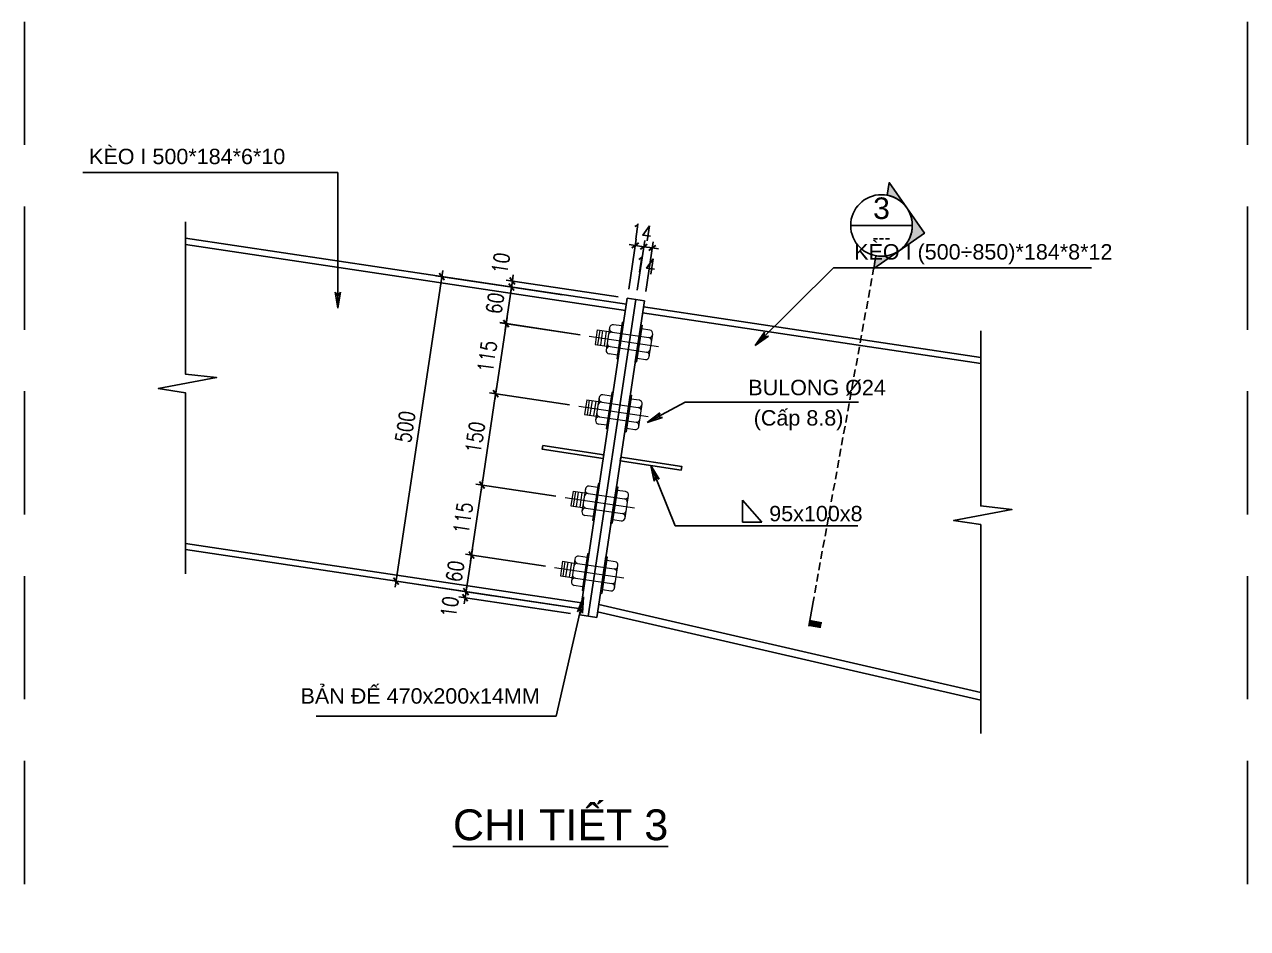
# Model space of a CAD drawing. Header units: inches. Extents: x 651127 to 1529722, y 768575 to 1021311.
# Drawn here: x 1121227 to 1141072, y 783253 to 797931 of the extents above; entities that cross this region are included whole.
import ezdxf
from ezdxf.enums import TextEntityAlignment as Align

# ---------------------------------------------------------------- set-up
doc = ezdxf.new("R2010")
doc.units = ezdxf.units.IN
doc.header["$LTSCALE"] = 1000
doc.header["$MEASUREMENT"] = 0
for name, pattern in [('CENTER2', [1.125, 0.75, -0.125, 0.125, -0.125]), ('HIDDEN', [0.375, 0.25, -0.125]), ('HIDDEN2', [0.1875, 0.125, -0.0625])]:
    doc.linetypes.add(name, pattern=pattern)
doc.layers.get('DEFPOINTS').update_dxf_attribs({"color": 8, "lineweight": 9})
for name, color, linetype in [('DWGshare.com_10', 7, 'Continuous'), ('DWGshare.com_11', 143, 'Continuous'), ('DWGshare.com_12', 51, 'Continuous'), ('DWGshare.com_16', 2, 'Continuous'), ('DWGshare.com_19', 136, 'Continuous'), ('DWGshare.com_2', 147, 'Continuous'), ('DWGshare.com_6', 40, 'Continuous')]:
    doc.layers.add(name, color=color, linetype=linetype)
doc.layers.add('DWGshare.com_20', color=115, linetype='Continuous', lineweight=20)
doc.styles.add('DWGshare.com_1', font='VHELVCN.TTF')
doc.styles.add('DWGshare.com_2', font='VHELVEB.TTF')
doc.styles.add('DWGshare.com_4', font='romans.shx', dxfattribs={"width": 0.8})
doc.styles.add('DWGshare.com_6', font='VHELVEN.TTF')
doc.dimstyles.new('DWGshare.com_4', dxfattribs={"dimscale": 100, "dimtxt": 2.5, "dimasz": 2, "dimexe": 1, "dimexo": 1.5, "dimgap": 1, "dimtad": 1, "dimdec": 0, "dimlfac": 0.5, "dimzin": 0, "dimdsep": 46, "dimtxsty": 'DWGshare.com_4', "dimblk": 'DWGshare.com_6', "dimcen": 1.5, "dimdle": 1, "dimclrd": 256, "dimclre": 256, "dimclrt": 7, "dimadec": 0, "dimazin": 0, "dimtfac": 1, "dimtdec": 0, "dimtix": 1, "dimtmove": 2, "dimatfit": 3, "dimldrblk": 'DWGshare.com_6', "dimfxl": 1, "dimtolj": 1, "dimtzin": 0, "dimarcsym": 0})
doc.dimstyles.new('DWGshare.com_6', dxfattribs={"dimscale": 100, "dimtxt": 2.5, "dimasz": 1, "dimexe": 1, "dimexo": 1.5, "dimgap": 1, "dimtad": 1, "dimdec": 0, "dimlfac": 0.1, "dimzin": 0, "dimdsep": 46, "dimtxsty": 'DWGshare.com_4', "dimblk": 'DWGshare.com_1', "dimcen": 1.5, "dimdle": 1, "dimclrd": 256, "dimclre": 256, "dimclrt": 7, "dimadec": 0, "dimazin": 0, "dimtfac": 1, "dimtdec": 0, "dimtix": 1, "dimtmove": 2, "dimatfit": 3, "dimfxl": 1, "dimtolj": 1, "dimtzin": 0, "dimarcsym": 0})

# ---------------------------------------------------------------- blocks, each defined once
blk = doc.blocks.new('DWGshare.com_1')
at = {"color": 0, "linetype": 'ByBlock', "const_width": 0.3}
blk.add_lwpolyline([(-0.5, -0.5), (0.5, 0.5)], dxfattribs=at)
blk = doc.blocks.new('*D1109')
at = {"layer": 'DEFPOINTS', "color": 0, "transparency": 16777216}
for p in [(1129128.231307874, 793667.8904903651), (1130107.796030214, 793520.9557820163), (1131008.390451843, 793486.9853608533)]:
    blk.add_point(p, dxfattribs=at)
at = {"layer": 'DWGshare.com_19', "lineweight": -2, "transparency": 16777216}
for p, q in [((1129143.065353167, 793766.7841256505), (1129157.89939846, 793865.6777609374)), ((1129959.455577283, 793543.2068499555), (1129029.337672587, 793682.7245356579)), ((1130860.049998912, 793509.2364287925), (1129044.17171788, 793781.6181709433)), ((1129128.231307874, 793667.8904903651), (1129113.397262581, 793568.9968550783)), ((1129143.065353167, 793766.7841256505), (1129128.231307874, 793667.8904903651))]:
    blk.add_line(p, q, dxfattribs=at)
at = {"layer": 'DWGshare.com_19', "lineweight": -2, "transparency": 16777216, "xscale": 100, "yscale": 100, "zscale": 100}
for p, rotation in [((1129143.065353167, 793766.7841256505), 261.4692343901762), ((1129128.231307874, 793667.8904903651), 81.46923439017611)]:
    blk.add_blockref('DWGshare.com_1', p, dxfattribs=dict(at, rotation=rotation))
at = {"layer": 'DWGshare.com_19', "color": 7, "transparency": 16777216, "insert": (1128956.078678912, 794054.9640937495), "char_height": 250, "attachment_point": 5, "rotation": 81.46923439017611, "style": 'DWGshare.com_4'}
blk.add_mtext('\\A1;10', dxfattribs=at)
blk = doc.blocks.new('*D1110')
at = {"layer": 'DEFPOINTS', "color": 0, "transparency": 16777216}
for p in [(1130107.796030214, 793520.9557820163), (1129039.227036116, 793074.5286786446), (1130391.15960183, 792871.7387937905)]:
    blk.add_point(p, dxfattribs=at)
at = {"layer": 'DWGshare.com_19', "lineweight": -2, "transparency": 16777216}
for p, q in [((1129143.065353165, 793766.7841256522), (1129024.392990823, 792975.6350433577)), ((1129959.455577283, 793543.2068499555), (1129029.337672586, 793682.7245356581)), ((1130242.8191489, 792893.9898617297), (1128940.333400829, 793089.3627239374))]:
    blk.add_line(p, q, dxfattribs=at)
at = {"layer": 'DWGshare.com_19', "lineweight": -2, "transparency": 16777216, "xscale": 100, "yscale": 100, "zscale": 100}
for p, rotation in [((1129128.231307873, 793667.8904903653), 81.46923439017614), ((1129039.227036116, 793074.5286786446), 261.4692343901762)]:
    blk.add_blockref('DWGshare.com_1', p, dxfattribs=dict(at, rotation=rotation))
at = {"layer": 'DWGshare.com_19', "color": 7, "transparency": 16777216, "insert": (1128861.218492599, 793404.5861864138), "char_height": 250, "attachment_point": 5, "rotation": 81.46923439017611, "style": 'DWGshare.com_4'}
blk.add_mtext('\\A1;60', dxfattribs=at)
blk = doc.blocks.new('*D1111')
at = {"layer": 'DEFPOINTS', "color": 0, "transparency": 16777216}
for p in [(1130391.15960183, 792871.7387937905), (1128873.227191764, 791936.5631213685), (1130220.568080961, 791734.461987992)]:
    blk.add_point(p, dxfattribs=at)
at = {"layer": 'DWGshare.com_19', "lineweight": -2, "transparency": 16777216}
for p, q in [((1129058.652757924, 793172.7335624542), (1128858.393146471, 791837.6694860817)), ((1130242.8191489, 792893.9898617297), (1128944.925077345, 793088.6739724601)), ((1130072.22762803, 791756.7130559313), (1128774.333556477, 791951.3971666613))]:
    blk.add_line(p, q, dxfattribs=at)
at = {"layer": 'DWGshare.com_19', "lineweight": -2, "transparency": 16777216, "xscale": 100, "yscale": 100, "zscale": 100}
for p, rotation in [((1129043.818712631, 793073.8399271673), 81.46923439017614), ((1128873.227191764, 791936.5631213685), 261.4692343901762)]:
    blk.add_blockref('DWGshare.com_1', p, dxfattribs=dict(at, rotation=rotation))
at = {"layer": 'DWGshare.com_19', "color": 7, "transparency": 16777216, "insert": (1128736.012272802, 792538.5781261767), "char_height": 250, "attachment_point": 5, "rotation": 81.46923439017611, "style": 'DWGshare.com_4'}
blk.add_mtext('\\A1;115', dxfattribs=at)
blk = doc.blocks.new('*D1112')
at = {"layer": 'DEFPOINTS', "color": 0, "transparency": 16777216}
for p in [(1130220.568080961, 791734.461987992), (1128650.71651237, 790453.1585920657), (1129998.057401565, 790251.0574586894)]:
    blk.add_point(p, dxfattribs=at)
at = {"layer": 'DWGshare.com_19', "lineweight": -2, "transparency": 16777216}
for p, q in [((1128888.061237055, 792035.4567566556), (1128635.882467077, 790354.2649567788)), ((1130072.22762803, 791756.7130559313), (1128774.333556475, 791951.3971666616)), ((1129849.716948635, 790273.3085266287), (1128551.822877083, 790467.9926373585))]:
    blk.add_line(p, q, dxfattribs=at)
at = {"layer": 'DWGshare.com_19', "lineweight": -2, "transparency": 16777216, "xscale": 100, "yscale": 100, "zscale": 100}
for p, rotation in [((1128873.227191762, 791936.5631213688), 81.46923439017614), ((1128650.71651237, 790453.1585920657), 261.4692343901762)]:
    blk.add_blockref('DWGshare.com_1', p, dxfattribs=dict(at, rotation=rotation))
at = {"layer": 'DWGshare.com_19', "color": 7, "transparency": 16777216, "insert": (1128539.461172671, 791228.237458626), "char_height": 250, "attachment_point": 5, "rotation": 81.46923439017611, "style": 'DWGshare.com_4'}
blk.add_mtext('\\A1;150', dxfattribs=at)
blk = doc.blocks.new('*D1113')
at = {"layer": 'DEFPOINTS', "color": 0, "transparency": 16777216}
for p in [(1129998.057401565, 790251.0574586894), (1128480.124991499, 789315.881786267), (1129827.465880695, 789113.7806528908)]:
    blk.add_point(p, dxfattribs=at)
at = {"layer": 'DWGshare.com_19', "lineweight": -2, "transparency": 16777216}
for p, q in [((1128665.550557659, 790552.0522273532), (1128465.290946206, 789216.9881509803)), ((1129849.716948635, 790273.3085266287), (1128551.82287708, 790467.9926373591)), ((1129679.125427764, 789136.03172083), (1128381.231356212, 789330.7158315598))]:
    blk.add_line(p, q, dxfattribs=at)
at = {"layer": 'DWGshare.com_19', "lineweight": -2, "transparency": 16777216, "xscale": 100, "yscale": 100, "zscale": 100}
for p, rotation in [((1128650.716512366, 790453.1585920663), 81.46923439017614), ((1128480.124991499, 789315.881786267), 261.4692343901762)]:
    blk.add_blockref('DWGshare.com_1', p, dxfattribs=dict(at, rotation=rotation))
at = {"layer": 'DWGshare.com_19', "color": 7, "transparency": 16777216, "insert": (1128342.910072537, 789917.8967910756), "char_height": 250, "attachment_point": 5, "rotation": 81.46923439017611, "style": 'DWGshare.com_4'}
blk.add_mtext('\\A1;115', dxfattribs=at)
blk = doc.blocks.new('*D1114')
at = {"layer": 'DEFPOINTS', "color": 0, "transparency": 16777216}
for p in [(1129827.465880695, 789113.7806528908), (1128391.120719741, 788722.5199745437), (1130251.854141898, 788443.4099612241)]:
    blk.add_point(p, dxfattribs=at)
at = {"layer": 'DWGshare.com_19', "lineweight": -2, "transparency": 16777216}
for p, q in [((1128494.959036791, 789414.7754215542), (1128376.286674448, 788623.6263392568)), ((1129679.125427764, 789136.03172083), (1128381.231356211, 789330.7158315601)), ((1130103.513688968, 788465.6610291633), (1128292.227084454, 788737.3540198365))]:
    blk.add_line(p, q, dxfattribs=at)
at = {"layer": 'DWGshare.com_19', "lineweight": -2, "transparency": 16777216, "xscale": 100, "yscale": 100, "zscale": 100}
for p, rotation in [((1128480.124991498, 789315.8817862673), 81.46923439017614), ((1128391.120719741, 788722.5199745437), 261.4692343901762)]:
    blk.add_blockref('DWGshare.com_1', p, dxfattribs=dict(at, rotation=rotation))
at = {"layer": 'DWGshare.com_19', "color": 7, "transparency": 16777216, "insert": (1128213.112176224, 789052.5774823142), "char_height": 250, "attachment_point": 5, "rotation": 81.46923439017611, "style": 'DWGshare.com_4'}
blk.add_mtext('\\A1;60', dxfattribs=at)
blk = doc.blocks.new('*D1115')
at = {"layer": 'DEFPOINTS', "color": 0, "transparency": 16777216}
for p in [(1128376.286674448, 788623.6263392577), (1130237.020096605, 788344.516325938), (1130251.854141898, 788443.4099612241)]:
    blk.add_point(p, dxfattribs=at)
at = {"layer": 'DWGshare.com_19', "lineweight": -2, "transparency": 16777216}
for p, q in [((1130103.513688968, 788465.6610291633), (1128292.227084454, 788737.3540198365)), ((1128391.120719741, 788722.5199745437), (1128376.286674448, 788623.6263392577)), ((1128391.120719741, 788722.5199745437), (1128405.954765033, 788821.4136098304)), ((1130088.679643675, 788366.7673938773), (1128277.393039161, 788638.4603845505)), ((1128376.286674448, 788623.6263392577), (1128361.452629155, 788524.7327039707))]:
    blk.add_line(p, q, dxfattribs=at)
at = {"layer": 'DWGshare.com_19', "lineweight": -2, "transparency": 16777216, "xscale": 100, "yscale": 100, "zscale": 100}
for p, rotation in [((1128376.286674448, 788623.6263392577), 81.46923439017611), ((1128391.120719741, 788722.5199745437), 261.4692343901762)]:
    blk.add_blockref('DWGshare.com_1', p, dxfattribs=dict(at, rotation=rotation))
at = {"layer": 'DWGshare.com_19', "color": 7, "transparency": 16777216, "insert": (1128123.970888646, 788476.2788970541), "char_height": 250, "attachment_point": 5, "rotation": 81.46923439017611, "style": 'DWGshare.com_4'}
blk.add_mtext('\\A1;10', dxfattribs=at)
blk = doc.blocks.new('*D1099')
at = {"layer": 'DEFPOINTS', "color": 0, "transparency": 16777216}
for p in [(1129719.045939171, 793579.2682956727), (1127256.848923992, 788892.660743906), (1128977.343674519, 788634.5865313307)]:
    blk.add_point(p, dxfattribs=at)
at = {"layer": 'DWGshare.com_19', "lineweight": -2, "transparency": 16777216}
for p, q in [((1128013.385233925, 793936.2361435365), (1127242.014878699, 788793.7671086192)), ((1129570.70548624, 793601.5193636119), (1127899.657553345, 793852.1765535425)), ((1128829.003221589, 788656.8375992699), (1127157.955288705, 788907.4947891989))]:
    blk.add_line(p, q, dxfattribs=at)
at = {"layer": 'DWGshare.com_19', "lineweight": -2, "transparency": 16777216, "xscale": 100, "yscale": 100, "zscale": 100}
for p, rotation in [((1127998.551188632, 793837.3425082497), 81.46923439017614), ((1127256.848923992, 788892.660743906), 261.4692343901762)]:
    blk.add_blockref('DWGshare.com_1', p, dxfattribs=dict(at, rotation=rotation))
at = {"layer": 'DWGshare.com_19', "color": 7, "transparency": 16777216, "insert": (1127405.189376917, 791398.3782279867), "char_height": 250, "attachment_point": 5, "rotation": 81.46923439017611, "style": 'DWGshare.com_4'}
blk.add_mtext('\\A1;500', dxfattribs=at)
blk = doc.blocks.new('*D1100')
at = {"layer": 'DEFPOINTS', "color": 0, "transparency": 16777216}
for p in [(1131275.330154245, 794322.8084508155), (1131008.390451842, 793486.9853608533), (1131146.841541244, 793466.2176974432)]:
    blk.add_point(p, dxfattribs=at)
at = {"layer": 'DWGshare.com_19', "lineweight": -2, "transparency": 16777216}
for p, q in [((1131030.641519781, 793635.3258137837), (1131151.713110136, 794442.4697495119)), ((1131169.092609183, 793614.5581503736), (1131290.164199538, 794421.7020861025)), ((1131136.879064844, 794343.576114225), (1131037.985429557, 794358.4101595175)), ((1131136.879064844, 794343.576114225), (1131275.330154245, 794322.8084508155)), ((1131275.330154245, 794322.8084508155), (1131374.223789532, 794307.9744055229))]:
    blk.add_line(p, q, dxfattribs=at)
at = {"layer": 'DWGshare.com_19', "lineweight": -2, "transparency": 16777216, "xscale": 100, "yscale": 100, "zscale": 100}
for p, rotation in [((1131136.879064844, 794343.576114225), 351.4692343903393), ((1131275.330154245, 794322.8084508155), 171.4692343903393)]:
    blk.add_blockref('DWGshare.com_1', p, dxfattribs=dict(at, rotation=rotation))
at = {"layer": 'DWGshare.com_19', "color": 7, "transparency": 16777216, "insert": (1131239.481211453, 794555.7029619158), "char_height": 250, "attachment_point": 5, "rotation": 351.4692343903393, "style": 'DWGshare.com_4'}
blk.add_mtext('\\A1;14', dxfattribs=at)
blk = doc.blocks.new('*D1101')
at = {"layer": 'DEFPOINTS', "color": 0, "transparency": 16777216}
for p in [(1131413.781243647, 794302.0407874045), (1131146.841541244, 793466.2176974432), (1131285.292630645, 793445.450034033)]:
    blk.add_point(p, dxfattribs=at)
at = {"layer": 'DWGshare.com_19', "lineweight": -2, "transparency": 16777216}
for p, q in [((1131169.092609183, 793614.5581503736), (1131290.164199538, 794421.702086101)), ((1131275.330154245, 794322.8084508141), (1131176.436518959, 794337.6424961066)), ((1131275.330154245, 794322.8084508141), (1131413.781243647, 794302.0407874045)), ((1131307.543698584, 793593.7904869633), (1131428.615288939, 794400.9344226915)), ((1131413.781243647, 794302.0407874045), (1131512.674878934, 794287.2067421121))]:
    blk.add_line(p, q, dxfattribs=at)
at = {"layer": 'DWGshare.com_19', "lineweight": -2, "transparency": 16777216, "xscale": 100, "yscale": 100, "zscale": 100}
for p, rotation in [((1131275.330154245, 794322.8084508141), 351.4692343903393), ((1131413.781243647, 794302.0407874045), 171.4692343903393)]:
    blk.add_blockref('DWGshare.com_1', p, dxfattribs=dict(at, rotation=rotation))
at = {"layer": 'DWGshare.com_19', "color": 7, "transparency": 16777216, "insert": (1131300.614153074, 794019.480979938), "char_height": 250, "attachment_point": 5, "rotation": 351.4692343903393, "style": 'DWGshare.com_4'}
blk.add_mtext('\\A1;14', dxfattribs=at)
blk = doc.blocks.new('DWGshare.com_6')
at = {"linetype": 'CENTER2'}
blk.add_hatch(color=256, dxfattribs=at).paths.add_polyline_path([(-1.295604940637289, 0.2159341567722531), (-1, -3.771586785769447e-13), (-1.295604940636535, -0.2159341567733842), (0, 0)])
blk.add_line((0, 0), (-1, 1.224606353822377e-16), dxfattribs=at)
blk.add_lwpolyline([(-1.295604940637289, 0.215934156772253), (0, 0), (-1.295604940636535, -0.2159341567733842), (-1, -3.770706653119224e-13), (-1.295604940637289, 0.215934156772253)], dxfattribs=at)
blk = doc.blocks.new('*U1078')
h = blk.add_hatch(color=256)
edge = h.paths.add_edge_path()
edge.add_line((182766.34188947, 206223.0882563538), (182729.3187913699, 206019.3175297503))
edge.add_line((182729.3187913699, 206019.3175297503), (183551.4403334085, 206588.6295444806))
edge.add_line((183551.4403334085, 206588.6295444806), (182982.1283186782, 207410.751086519))
edge.add_line((182982.1283186782, 207410.751086519), (182945.1052205781, 207206.9803599155))
edge.add_arc((182855.7235550241, 206715.0343081346), 499.9999999999986, -100.29773562817309, 79.70226437182691, ccw=False)
blk.add_hatch(color=256).paths.add_polyline_path([(181871.0412239624, 200176.6622449039), (181887.034945192, 200264.6897834766), (181690.2565244797, 200300.4424496982), (181674.26280325, 200212.4149111255)])
for p, q in [((182355.723555024, 206715.0343081346), (183355.723555024, 206715.0343081346)), ((181674.26280325, 200212.4149111255), (181745.7681356932, 200605.9717525502)), ((181887.034945192, 200264.6897834766), (181690.2565244797, 200300.4424496982))]:
    blk.add_line(p, q)
at = {"color": 143, "linetype": 'HIDDEN2'}
blk.add_line((182766.34188947, 206223.0882563538), (181745.7681356932, 200605.9717525502), dxfattribs=at)
blk.add_lwpolyline([(182766.34188947, 206223.0882563538), (182729.3187913699, 206019.3175297503), (183551.4403334085, 206588.6295444806), (182982.1283186782, 207410.751086519), (182945.1052205781, 207206.9803599155, -0.9999999999999994)], format="xyb", close=True)
blk.add_circle((182855.723555024, 206715.0343081346), 500)
at = {"style": 'DWGshare.com_2', "flags": 8}
blk.add_attdef('A', text='', height=350, dxfattribs=at).set_placement((182855.723555024, 206715.0343081346), align=Align.BOTTOM_CENTER)
at = {"style": 'DWGshare.com_1', "flags": 8}
blk.add_attdef('S-111', text='', height=250, dxfattribs=at).set_placement((182855.723555024, 206652.5343081346), align=Align.TOP_CENTER)

msp = doc.modelspace()

# ---------------------------------------------------------------- linework, layer by layer
at = {"layer": 'DWGshare.com_11', "linetype": 'HIDDEN', "ltscale": 8}
for p, q in [((1121226.725199561, 827974.8424645903), (1121226.725199561, 769074.8424645903)), ((1141072.199436621, 827974.8424645903), (1141072.199436621, 769074.8424645903))]:
    msp.add_line(p, q, dxfattribs=at)
at = {"layer": 'DWGshare.com_12', "ltscale": 0.9}
for p, q in [((1130993.55640655, 793388.0917255658), (1123839.628268015, 794461.1809463461)), ((1130978.722361256, 793289.1980902791), (1123839.628268015, 794360.0622042653)), ((1131008.390451842, 793486.9853608531), (1130237.020096605, 788344.516325938)), ((1131146.841541244, 793466.2176974431), (1130375.471186007, 788323.7486625277)), ((1131285.292630645, 793445.4500340328), (1130513.922275408, 788302.9809991175)), ((1131285.292630645, 793445.4500340329), (1131008.390451842, 793486.9853608533)), ((1136744.480163964, 792424.3344198733), (1131255.62454006, 793247.662763459)), ((1136744.480163964, 792525.4531619542), (1131270.458585353, 793346.556398746)), ((1130266.688187191, 788542.3035965108), (1123839.628268015, 789506.3625843871)), ((1130251.854141899, 788443.4099612238), (1123839.628268015, 789405.2438423064)), ((1136744.480163964, 787085.3129467459), (1130545.241861953, 788511.7782427536)), ((1130513.922275408, 788302.9809991175), (1130237.020096605, 788344.516325938)), ((1136744.480163964, 786962.1770684435), (1130527.387724641, 788392.7506606681))]:
    msp.add_line(p, q, dxfattribs=at)
for points in [[(1130627.155487812, 790945.4189339826), (1129638.219134944, 791093.7593869128), (1129629.318707769, 791034.4232057406), (1130618.255060637, 790886.0827528102)], [(1130904.057666615, 790903.883607162), (1131892.994019484, 790755.5431542316), (1131884.093592308, 790696.2069730597), (1130895.15723944, 790844.5474259896)]]:
    msp.add_lwpolyline(points, close=True, dxfattribs=at)
at = {"layer": 'DWGshare.com_16', "color": 2, "linetype": 'Continuous'}
for p, q in [((1132878.235815181, 790205.9463912583), (1132878.235815181, 789848.5039310277)), ((1133193.892391437, 789848.5039310277), (1132878.235815181, 790205.9463912583)), ((1132878.235815181, 789848.5039310277), (1133193.892391437, 789848.5039310277))]:
    msp.add_line(p, q, dxfattribs=at)
at = {"layer": 'DWGshare.com_19'}
for points in [[(1123839.628268015, 794725.8084488084), (1123839.628268015, 792255.7251906683), (1124344.318797068, 792196.9261785537), (1123398.025678302, 792018.7773065482), (1123839.628268015, 791952.5068685374), (1123839.628268015, 789009.2471552702)], [(1136744.480163964, 792954.545933197), (1136744.480163964, 790114.5013429319), (1137249.170693018, 790055.7023308174), (1136302.877574251, 789877.5534588118), (1136744.480163964, 789811.283020801), (1136744.480163964, 786419.6401095137)]]:
    msp.add_lwpolyline(points, dxfattribs=at)
at = {"layer": 'DWGshare.com_20'}
for p, q in [((1130918.577050341, 793035.3111575114), (1130782.643253474, 793055.7012270392)), ((1130927.599908155, 793095.463542943), (1130838.350775123, 792500.4693227041)), ((1130859.927568276, 792497.2328037306), (1130949.17670131, 793092.2270239716)), ((1130949.17670131, 793092.2270239716), (1130927.599908155, 793095.463542943)), ((1131136.829747078, 792455.6974769117), (1131226.078880114, 793050.691697152)), ((1131247.655673266, 793047.4551781792), (1131158.406540234, 792452.4609579387)), ((1131226.078880114, 793050.691697152), (1131247.655673266, 793047.4551781792)), ((1130391.15960183, 792871.7387937905), (1131516.019562301, 792703.0097997243)), ((1130521.024636488, 792973.6015290915), (1130485.422927787, 792736.2568044023)), ((1130521.024636488, 792973.6015290915), (1130710.900416239, 792945.1201621295)), ((1130560.654242709, 792967.6570881602), (1130525.052534004, 792730.3123634724)), ((1130606.466560559, 792960.7852404808), (1130570.864851857, 792723.4405157956)), ((1130665.927870336, 792951.8660440164), (1130630.326161632, 792714.5213193268)), ((1130720.609973157, 793009.8505415915), (1130665.589150618, 792643.0450579828)), ((1130764.842399122, 792937.0288646967), (1131356.765757969, 792848.2403608715)), ((1131374.566612319, 792966.9127232147), (1131238.63281545, 792987.3027927465)), ((1131365.396475231, 792538.0739592923), (1131420.417297771, 792904.8794429005)), ((1130485.422927787, 792736.2568044023), (1130675.298707537, 792707.7754374406)), ((1130729.240690421, 792699.684140009), (1131321.164049265, 792610.8956361843)), ((1130847.373632935, 792560.6217081376), (1130711.43983607, 792581.0117776637)), ((1130859.927568276, 792497.2328037306), (1130838.350775123, 792500.4693227041)), ((1131136.829747078, 792455.6974769117), (1131158.406540234, 792452.4609579387)), ((1131167.429398047, 792512.6133433707), (1131303.363194914, 792492.2232738418)), ((1130350.433115618, 791836.324723293), (1130314.831406916, 791598.9799986038)), ((1130350.433115618, 791836.324723293), (1130540.308895369, 791807.843356331)), ((1130550.018452287, 791872.573735793), (1130494.997629747, 791505.7682521843)), ((1130747.985529471, 791898.0343517129), (1130612.051732604, 791918.4244212407)), ((1130757.008387286, 791958.1867371445), (1130667.759254253, 791363.1925169056)), ((1130689.336047406, 791359.9559979321), (1130778.585180441, 791954.9502181731)), ((1130778.585180441, 791954.9502181731), (1130757.008387286, 791958.1867371445)), ((1130966.238226208, 791318.4206711132), (1131055.487359244, 791913.4148913539)), ((1131077.064152396, 791910.1783723807), (1130987.815019364, 791315.1841521402)), ((1131055.487359244, 791913.4148913539), (1131077.064152396, 791910.1783723807)), ((1131203.975091449, 791829.6359174162), (1131068.04129458, 791850.0259869479)), ((1130220.56808096, 791734.4619879919), (1131345.428041431, 791565.7329939258)), ((1130390.06272184, 791830.3802823616), (1130354.461013134, 791593.0355576739)), ((1130435.875039689, 791823.5084346823), (1130400.273330987, 791586.1637099971)), ((1130495.336349466, 791814.5892382179), (1130459.734640762, 791577.2445135283)), ((1130594.250878252, 791799.7520588982), (1131186.174237099, 791710.963555073)), ((1131194.804954361, 791400.7971534937), (1131249.825776901, 791767.6026371022)), ((1130314.831406916, 791598.9799986038), (1130504.707186667, 791570.4986316421)), ((1130676.782112066, 791423.3449023393), (1130540.8483152, 791443.7349718652)), ((1130558.649169551, 791562.4073342105), (1131150.572528396, 791473.6188303857)), ((1130689.336047406, 791359.9559979321), (1130667.759254253, 791363.1925169056)), ((1130966.238226208, 791318.4206711132), (1130987.815019364, 791315.1841521402)), ((1130996.837877177, 791375.3365375722), (1131132.771674044, 791354.9464680433)), ((1130534.49770789, 790474.7822078423), (1130445.248574858, 789879.7879876035)), ((1130466.825368011, 789876.5514686297), (1130556.074501045, 790471.5456888705)), ((1130556.074501045, 790471.5456888705), (1130534.49770789, 790474.7822078423)), ((1129998.057401565, 790251.0574586893), (1131122.917362036, 790082.3284646232)), ((1130127.922436223, 790352.9201939903), (1130092.320727522, 790115.5754693012)), ((1130127.922436223, 790352.9201939903), (1130317.798215974, 790324.4388270286)), ((1130167.552042444, 790346.9757530595), (1130131.950333739, 790109.6310283713)), ((1130213.364360294, 790340.1039053797), (1130177.762651592, 790102.7591806947)), ((1130272.825670071, 790331.1847089155), (1130237.223961367, 790093.8399842259)), ((1130327.507772892, 790389.1692064904), (1130272.486950352, 790022.3637228817)), ((1130371.740198857, 790316.3475295961), (1130963.663557704, 790227.5590257709)), ((1130525.474850076, 790414.6298224103), (1130389.541053208, 790435.0198919385)), ((1130743.727546813, 789835.016141811), (1130832.976679848, 790430.0103620513)), ((1130854.553473, 790426.7738430781), (1130765.304339969, 789831.7796228378)), ((1130832.976679848, 790430.0103620513), (1130854.553473, 790426.7738430781)), ((1130981.464412053, 790346.2313881136), (1130845.530615186, 790366.6214576453)), ((1130972.294274966, 789917.3926241911), (1131027.315097505, 790284.1981077999)), ((1130092.320727522, 790115.5754693012), (1130282.196507272, 790087.0941023395)), ((1130336.138490156, 790079.0028049081), (1130928.061849, 789990.2143010831)), ((1130454.271432671, 789939.9403730367), (1130318.337635805, 789960.3304425628)), ((1130466.825368011, 789876.5514686297), (1130445.248574858, 789879.7879876035)), ((1130774.327197782, 789891.93200827), (1130910.260994648, 789871.5419387411)), ((1130743.727546813, 789835.016141811), (1130765.304339969, 789831.7796228378)), ((1130354.883329206, 789277.3530166121), (1130218.949532339, 789297.7430861399)), ((1130363.90618702, 789337.5054020437), (1130274.657053988, 788742.5111818048)), ((1130296.233847141, 788739.2746628311), (1130385.482980175, 789334.2688830718)), ((1130385.482980175, 789334.2688830718), (1130363.90618702, 789337.5054020437)), ((1130573.136025943, 788697.7393360124), (1130662.385158979, 789292.7335562527)), ((1130683.961952131, 789289.4970372794), (1130594.712819099, 788694.5028170391)), ((1130662.385158979, 789292.7335562527), (1130683.961952131, 789289.4970372794)), ((1129827.465880695, 789113.7806528907), (1130952.325841166, 788945.0516588248)), ((1129957.330915353, 789215.6433881919), (1129921.729206652, 788978.2986635026)), ((1129957.330915353, 789215.6433881919), (1130147.206695104, 789187.16202123)), ((1129996.960521574, 789209.6989472609), (1129961.358812869, 788972.3542225729)), ((1130042.772839424, 789202.827099581), (1130007.171130722, 788965.4823748961)), ((1130102.234149201, 789193.9079031169), (1130066.632440497, 788956.5631784273)), ((1130156.916252022, 789251.8924006918), (1130101.895429482, 788885.086917083)), ((1130201.148677987, 789179.0707237974), (1130793.072036834, 789090.2822199722)), ((1130810.872891184, 789208.9545823149), (1130674.939094316, 789229.3446518467)), ((1130801.702754095, 788780.1158183925), (1130856.723576636, 789146.9213020012)), ((1129921.729206652, 788978.2986635026), (1130111.604986402, 788949.8172965408)), ((1130165.546969286, 788941.7259991094), (1130757.47032813, 788852.937495285)), ((1130283.6799118, 788802.663567238), (1130147.746114935, 788823.0536367642)), ((1130296.233847141, 788739.2746628311), (1130274.657053988, 788742.5111818048)), ((1130573.136025943, 788697.7393360124), (1130594.712819099, 788694.5028170391)), ((1130603.735676912, 788754.6552024714), (1130739.669473778, 788734.2651329425))]:
    msp.add_line(p, q, dxfattribs=at)
for centre, radius, start, end in [((1130774.551956038, 793001.7592441571), 54.54545454545452, 81.46923439017611, 171.4692344036969), ((1130756.751101689, 792883.0868818123), 54.54545454545452, 81.46923439017611, 171.4692344036969), ((1130772.933696555, 792990.9708475814), 54.54545454545452, 171.4692344036969, 261.4692343901762), ((1131364.8570554, 792902.1823437562), 54.54545454545452, 261.4692343901762, 351.4692344036969), ((1131348.674460534, 792794.2983779878), 54.54545454545452, 351.4692344036969, 81.46923439017611), ((1131366.475314887, 792912.9707403333), 54.54545454552662, 351.4692344036969, 81.46923439017611), ((1130719.531133501, 792634.9537605512), 54.54545454545452, 171.4692344036969, 261.4692343901762), ((1130721.149392988, 792645.7421571234), 54.54545454486464, 81.46923439017611, 171.4692344036969), ((1130737.331987853, 792753.6261228936), 54.54545454545452, 171.4692344036969, 261.4692343901762), ((1131329.255346696, 792664.8376190694), 54.54545454565615, 261.4692343901762, 351.4692344036969), ((1131311.454492346, 792546.1652567264), 54.54545454565615, 261.4692343901762, 351.4692344036969), ((1131313.07275183, 792556.9536532994), 54.54545454545452, 351.4692344036969, 81.46923439017611), ((1130602.342175684, 791853.6940417829), 54.54545454545452, 171.4692344036969, 261.4692343901762), ((1130603.960435168, 791864.4824383586), 54.54545454545452, 81.46923439017611, 171.4692344036969), ((1130586.159580819, 791745.810076014), 54.54545454545452, 81.46923439017611, 171.4692344036969), ((1131194.26553453, 791764.9055379577), 54.54545454545452, 261.4692343901762, 351.4692344036969), ((1131178.082939663, 791657.0215721893), 54.54545454545452, 351.4692344036969, 81.46923439017611), ((1131195.883794017, 791775.6939345348), 54.54545454552662, 351.4692344036969, 81.46923439017611), ((1130548.939612631, 791497.6769547529), 54.54545454545452, 171.4692344036969, 261.4692343901762), ((1130550.557872117, 791508.4653513249), 54.54545454486464, 81.46923439017611, 171.4692344036969), ((1130566.740466983, 791616.3493170951), 54.54545454545452, 171.4692344036969, 261.4692343901762), ((1131158.663825826, 791527.5608132709), 54.54545454565615, 261.4692343901762, 351.4692344036969), ((1131142.48123096, 791419.6768475008), 54.54545454545452, 351.4692344036969, 81.46923439017611), ((1131140.862971476, 791408.8884509279), 54.54545454565615, 261.4692343901762, 351.4692344036969), ((1130363.648901425, 790262.4055467116), 54.54545454545452, 81.46923439017611, 171.4692344036969), ((1130379.831496289, 790370.2895124805), 54.54545454545452, 171.4692344036969, 261.4692343901762), ((1130381.449755773, 790381.077909056), 54.54545454545452, 81.46923439017611, 171.4692344036969), ((1130971.754855135, 790281.5010086553), 54.54545454545452, 261.4692343901762, 351.4692344036969), ((1130973.373114622, 790292.2894052324), 54.54545454552662, 351.4692344036969, 81.46923439017611), ((1130328.047192723, 790025.0608220225), 54.54545454486464, 81.46923439017611, 171.4692344036969), ((1130344.229787588, 790132.9447877925), 54.54545454545452, 171.4692344036969, 261.4692343901762), ((1130955.572260269, 790173.6170428869), 54.54545454545452, 351.4692344036969, 81.46923439017611), ((1130326.428933236, 790014.2724254503), 54.54545454545452, 171.4692344036969, 261.4692343901762), ((1130918.35229208, 789925.4839216255), 54.54545454565615, 261.4692343901762, 351.4692344036969), ((1130936.153146431, 790044.1562839685), 54.54545454565615, 261.4692343901762, 351.4692344036969), ((1130919.970551565, 789936.2723181985), 54.54545454545452, 351.4692344036969, 81.46923439017611), ((1130210.858234903, 789243.8011032578), 54.54545454545452, 81.46923439017611, 171.4692344036969), ((1130193.057380554, 789125.128740913), 54.54545454545452, 81.46923439017611, 171.4692344036969), ((1130209.23997542, 789233.0127066821), 54.54545454545452, 171.4692344036969, 261.4692343901762), ((1130801.163334265, 789144.2242028567), 54.54545454545452, 261.4692343901762, 351.4692344036969), ((1130784.980739399, 789036.3402370883), 54.54545454545452, 351.4692344036969, 81.46923439017611), ((1130802.781593752, 789155.0125994338), 54.54545454552662, 351.4692344036969, 81.46923439017611), ((1130155.837412366, 788876.9956196516), 54.54545454545452, 171.4692344036969, 261.4692343901762), ((1130157.455671853, 788887.7840162239), 54.54545454486464, 81.46923439017611, 171.4692344036969), ((1130173.638266718, 788995.6679819939), 54.54545454545452, 171.4692344036969, 261.4692343901762), ((1130765.561625561, 788906.8794781698), 54.54545454565615, 261.4692343901762, 351.4692344036969), ((1130747.760771211, 788788.2071158269), 54.54545454565615, 261.4692343901762, 351.4692344036969), ((1130749.379030695, 788798.9955123998), 54.54545454545452, 351.4692344036969, 81.46923439017611)]:
    msp.add_arc(centre, radius, start, end, dxfattribs=at)

# ---------------------------------------------------------------- block references
at = {"layer": 'DWGshare.com_6', "linetype": 'HIDDEN'}
ref = msp.add_blockref('*U1078', (952277.148146371, 587952.0014105501), dxfattribs=at)
ref.add_attrib('S-111', '---', dxfattribs={"layer": '0', "height": 250, "style": 'DWGshare.com_1'}).set_placement((1135132.871701395, 794604.5357186848), align=Align.TOP_CENTER)
ref.add_attrib('A', '3', dxfattribs={"layer": '0', "height": 350, "style": 'DWGshare.com_2'}).set_placement((1135132.871701395, 794667.0357186848), align=Align.BOTTOM_CENTER)

# ---------------------------------------------------------------- texts
at = {"layer": 'DWGshare.com_10', "style": 'DWGshare.com_6'}
for s, p in [('KEØO I 500*184*6*10', (1122274.789022302, 795662.7835748185)), ('KEØO I (500÷850)*184*8*12', (1134689.370162713, 794114.0815671954)), (' BULONG Þ24', (1132874.682961011, 791911.458206589)), (' (Caáp 8.8)', (1132962.278694229, 791418.4609854805)), ('95x100x8', (1133310.984167885, 789864.6729568719)), ('BAÛN ÑEÁ 470x200x14MM', (1125706.517016494, 786904.1840416092))]:
    msp.add_text(s, height=250, dxfattribs=at).set_placement(p)
msp.add_text('%%UCHI TIEÁT 3', height=500, dxfattribs=at).set_placement((1129925.914866789, 784687.2983831429), align=Align.CENTER)

# ---------------------------------------------------------------- dimensions: what is measured, and where the dimension line sits
at = {"layer": 'DWGshare.com_19'}
for base, p1, p2, angle, picture, middle in [((1131275.330154245, 794322.8084508155), (1131008.390451842, 793486.9853608533), (1131146.841541244, 793466.2176974431), 351.4692343903393, '*D1100', (1131239.481211453, 794555.7029619158)), ((1127256.848923992, 788892.660743906), (1129719.045939171, 793579.2682956727), (1128977.343674519, 788634.5865313307), 81.46923439017611, '*D1099', (1127405.189376917, 791398.3782279867)), ((1129039.227036116, 793074.5286786446), (1130107.796030214, 793520.9557820163), (1130391.15960183, 792871.7387937905), 81.46923439017611, '*D1110', (1128861.218492599, 793404.5861864138)), ((1128873.227191764, 791936.5631213685), (1130391.15960183, 792871.7387937905), (1130220.56808096, 791734.4619879919), 81.46923439017611, '*D1111', (1128736.012272802, 792538.5781261767)), ((1128650.71651237, 790453.1585920657), (1130220.56808096, 791734.4619879919), (1129998.057401565, 790251.0574586893), 81.46923439017611, '*D1112', (1128539.461172671, 791228.237458626)), ((1128480.124991499, 789315.881786267), (1129998.057401565, 790251.0574586893), (1129827.465880695, 789113.7806528907), 81.46923439017611, '*D1113', (1128342.910072537, 789917.8967910756)), ((1128391.120719741, 788722.5199745437), (1129827.465880695, 789113.7806528907), (1130251.854141898, 788443.4099612241), 81.46923439017611, '*D1114', (1128213.112176224, 789052.5774823142))]:
    dim = msp.add_linear_dim(base=base, p1=p1, p2=p2, angle=angle, dimstyle='DWGshare.com_6', dxfattribs=at)
    dim.commit()
    dim.dimension.update_dxf_attribs({"geometry": picture, "text_midpoint": middle})
for base, p1, p2, angle, picture, middle in [((1131413.781243647, 794302.0407874045), (1131146.841541244, 793466.2176974431), (1131285.292630645, 793445.4500340329), 351.4692343903393, '*D1101', (1131300.614153074, 794019.480979938)), ((1129128.231307874, 793667.8904903651), (1131008.390451842, 793486.9853608533), (1130107.796030214, 793520.9557820163), 81.46923439017611, '*D1109', (1128956.078678912, 794054.9640937495)), ((1128376.286674448, 788623.6263392577), (1130251.854141898, 788443.409961224), (1130237.020096605, 788344.516325938), 81.46923439017611, '*D1115', (1128123.970888646, 788476.2788970541))]:
    dim = msp.add_linear_dim(base=base, p1=p1, p2=p2, angle=angle, dimstyle='DWGshare.com_6', dxfattribs=at)
    dim.commit()
    dim.dimension.update_dxf_attribs({"geometry": picture, "text_midpoint": middle, "dimtype": 160})

# ---------------------------------------------------------------- leaders
at = {"layer": 'DWGshare.com_2'}
for points in [[(1126309.084494595, 793323.7908002405), (1126309.084494595, 795527.7762351552), (1122173.663537715, 795527.7762351552)], [(1133083.475065147, 792720.688329494), (1134353.325266353, 793978.4178939712), (1138539.385405242, 793978.4178939712)], [(1131330.593996138, 791466.8393586386), (1131946.568389253, 791798.952090203), (1134760.186764623, 791798.952090203)], [(1131389.625415874, 790770.3771995247), (1131786.758671733, 789789.4642950787), (1134747.362245762, 789789.4642950787)], [(1130299.44584468, 788636.4248351514), (1129855.612690931, 786700.2805480928), (1125957.551337905, 786700.2805480928)]]:
    msp.add_leader(points, dimstyle='DWGshare.com_4', dxfattribs=at)

doc.saveas('drawing.dxf')
